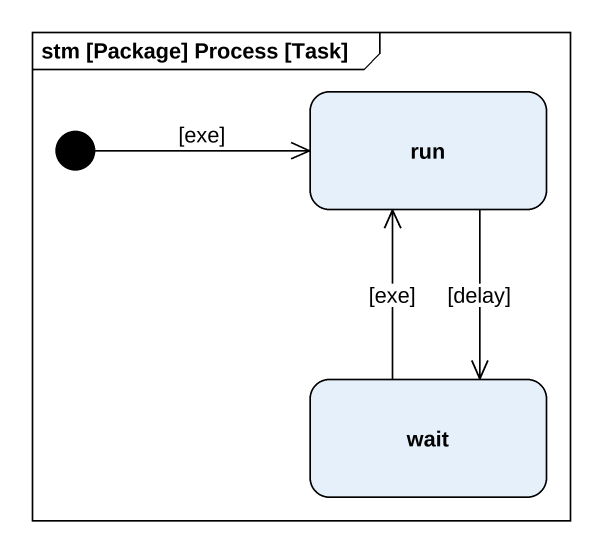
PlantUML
@startuml
mainframe stm [Package] Process [Task]
hide empty description
state run
state wait
[*] -right-> run : [exe]
run --> wait : [delay]
wait -up-> run : [exe]
@enduml
